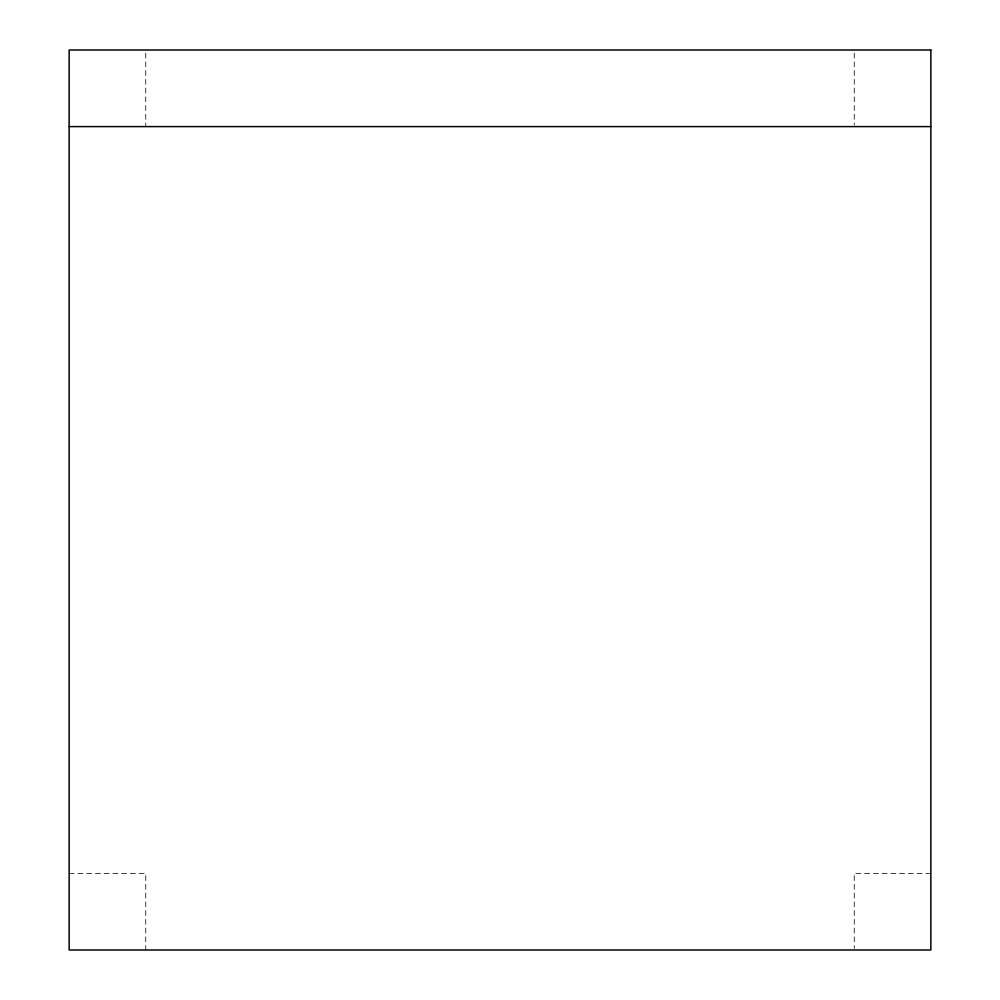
<?xml version="1.0" encoding="UTF-8"?>
<svg xmlns="http://www.w3.org/2000/svg" width="1000" height="1000" viewBox="0 0 1000 1000"><rect width="100%" height="100%" fill="white"/><g stroke="black" fill="none" stroke-linecap="round" stroke-linejoin="round"><path stroke-width="0.75" stroke-dasharray="5 3.75" d="M69.15 873.4L145.75 873.4L145.75 950M930.85 873.4L854.25 873.4L854.25 948.462M854.25 53.062L854.25 125.062M145.75 53.062L145.75 126.6"/><path stroke-width="1.5" d="M69.15 126.6L930.85 126.6M930.85 50L69.15 50L69.15 950L930.85 950L930.85 50"/></g></svg>
